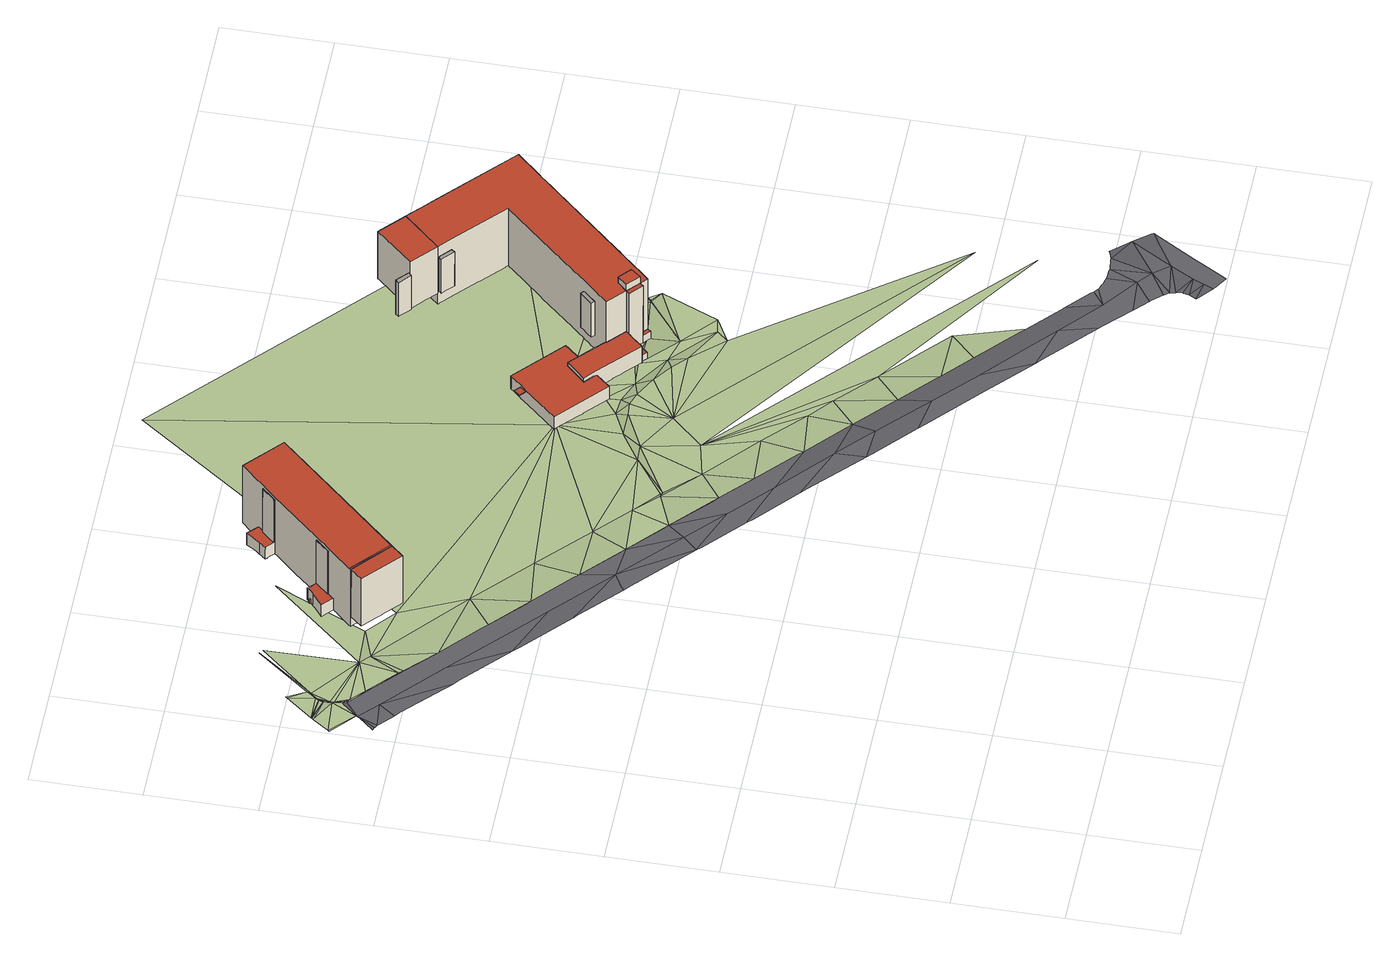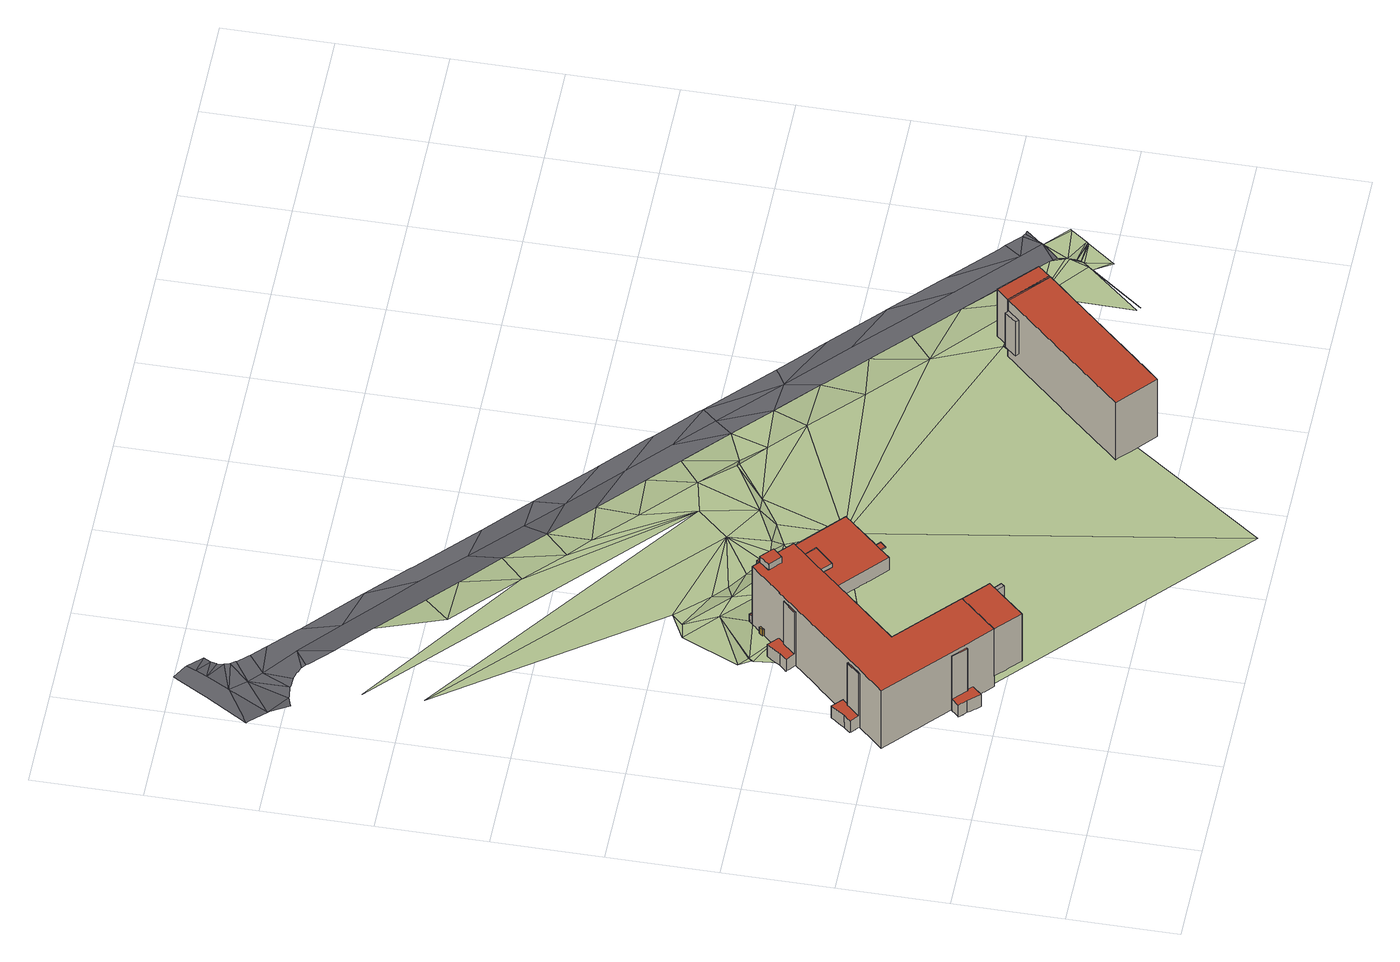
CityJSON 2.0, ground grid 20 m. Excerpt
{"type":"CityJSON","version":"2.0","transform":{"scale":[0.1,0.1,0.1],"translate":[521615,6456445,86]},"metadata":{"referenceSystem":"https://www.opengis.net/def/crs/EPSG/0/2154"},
"CityObjects":{
"building1":{"type":"Building","attributes":{"CITYGML_COUNTRYCODE":"FRA","CITYGML_RESOURCECONTENTORIGIN":"jointGeoBureauFrance","CITYGML_MILITARYSERVICEBRANCH":"noInformation","CITYGML_RELIGIOUSINFORMATION_RELIGIOUSDESIGNATION":"noInformation","CITYGML_AEROOBSTACLELIGHTPRESENT":"noInformation","CITYGML_COVERCLOSURETYPE":"noInformation","CITYGML_MANUFACTURINGINFORMATION_BYPRODUCT":"noInformation","CITYGML_WIRELESSTELECOMTYPE_":"noInformation","signatureG7":"REBU","CITYGML_NAVIGATIONLANDMARK":"noInformation","CITYGML_PHYSICALCONDITION":"intact","CITYGML_MANUFACTURINGINFORMATION_PRODUCT":"noInformation","CITYGML_RELIGIOUSINFORMATION_RELIGIOUSFACILITYTYPE":"noInformation","CITYGML_MANUFACTURINGINFORMATION_RAWMATERIAL":"noInformation","CITYGML_HAZARDSHELTERINTENDEDUSE":"noInformation","Style":"BU_$840{frame:rgb(180,249,10);opacity:0.699999988;width:0.800000012;}","typeProduction":"Ref3D","pg_data_base_ident":"840","CITYGML_CONTROLLINGAUTHORITY":"noInformation","class":"Building","function":"noInformation"},"children":["building1-1","building1-2","building1-3","building1-4","building1-5","building1-6","building1-7","building1-8","building1-9","building1-10","building1-11","building1-12","building1-13","building1-14","building1-15","building1-16"]},
"building1-1":{"type":"BuildingPart","attributes":{"CITYGML_ROOFTYPE":"noInformation","CITYGML_STOREYSABOVEGROUND":"0","ZExtrusion":"89","signatureG7":"REBP","measuredHeight":11.57,"onGround":"False","Style":"BUP_$1559{frame:rgb(111,62,241);opacity:0.699999988;width:0.800000012;}","HExtrusion":"-999","pg_data_base_ident":"1559","CITYGML_VERTICALCONSTRUCTIONMATERIAL":"noInformation"},"parents":["building1"],"geometry":[{"type":"MultiSurface","lod":"2","boundaries":[[[0,1,2,3,4,5,6,7,8]],[[3,2,9,10]],[[9,2,1,11,12,13,14]],[[10,9,14,15,16,17,18,19,20,21]],[[10,21,22,23,24,4,3]],[[22,21,20,19,18,17,16,15,14,13,12,11,1,0,8,7,6,5,4,24,23]]],"semantics":{"surfaces":[{"type":"WallSurface"},{"type":"RoofSurface"},{"type":"GroundSurface"}],"values":[0,1,0,0,0,2]}}]},
"building1-2":{"type":"BuildingPart","attributes":{"CITYGML_ROOFTYPE":"noInformation","CITYGML_STOREYSABOVEGROUND":"0","ZExtrusion":"89.59999999999999","signatureG7":"REBP","measuredHeight":8.37,"onGround":"False","Style":"BUP_$1302{frame:rgb(4,31,116);opacity:0.699999988;width:0.800000012;}","HExtrusion":"-999","pg_data_base_ident":"1302","CITYGML_VERTICALCONSTRUCTIONMATERIAL":"noInformation"},"parents":["building1"],"geometry":[{"type":"MultiSurface","lod":"2","boundaries":[[[25,26,27,28,29]],[[30,31,32,33,34,35,36,37,38,26,25,29]],[[39,28,27,40]],[[36,35,40,27,26,38,37]],[[34,33,39,40,35]],[[31,30,29,28,39,33,32]]],"semantics":{"surfaces":[{"type":"WallSurface"},{"type":"GroundSurface"},{"type":"OuterFloorSurface"}],"values":[0,1,2,0,0,0]}}]},
"building1-3":{"type":"BuildingPart","attributes":{"CITYGML_ROOFTYPE":"noInformation","CITYGML_STOREYSABOVEGROUND":"0","ZExtrusion":"-999","signatureG7":"REBP","measuredHeight":14.06,"onGround":"False","Style":"BUP_$1561{frame:rgb(206,30,208);opacity:0.699999988;width:0.800000012;}","HExtrusion":"-999","pg_data_base_ident":"1561","CITYGML_VERTICALCONSTRUCTIONMATERIAL":"noInformation"},"parents":["building1"],"geometry":[{"type":"MultiSurface","lod":"2","boundaries":[[[41,42,43,44,45,46]],[[47,48,49,50,51,52,53,54]],[[45,44,55,56]],[[57,58,59,60,61,62,63,64,65,66,67,68,69,70,71,72,73,74,75,76,77,78,79,80,81,82,83,84,85,86,87,88,89,90,91,92,93,94,95,96,97,98,99,100,101,102,103,104,105,106,107,108,109,110,111,112,113,114,115,116,117,118,119,120,121,122,123,124,125,126,127,128,129,130,131,132,133,54,53,52,51,50,49,134,135,136,137,138,139,140,141,142,143,144,145,146,147,148,149,150,151,152,153,154,155,156,157,158,159,160,161,162,163,164,165,166,167]],[[77,76,75,74,168,169,81,80,79,78]],[[162,161,160,159,158,157,156,155,154,153,152,151,150,149,148,147,146,145,170,171,172,173,174,9,165,164,163]],[[92,91,90,89,88,87,86,175,176,177,178,94,93]],[[179,180,43,42]],[[9,10,64,63,62,61,60,59,58,57,167,166,165]],[[101,100,99,98,97,96,95,94,178,181,182,183,184,102]],[[45,56,185,186,48,47,187,188,189,190,179,42,41,46]],[[47,54,133,132,131,130,129,187]],[[190,189,188,187,129,128,127,126,125,124,123,122,121,120]],[[112,111,110,109,191,192,180,179,190,120,119,118,117,116,115,114,113]],[[193,9,174]],[[171,170,194,195,196,197,198,199,200,201,202,203,193,174,173,172]],[[9,193,10]],[[193,203,202,201,200,199,198,197,196,195,194,138,137,136,135,134,49,48,186,185,56,55,204,192,191,109,108,107,106,105,104,103,102,184,183,205,206,207,208,209,210,168,74,73,72,71,70,69,68,67,66,65,64,10]],[[211,212,213,214,181,178,177,176,175,169,168,210,209,208,207,206]],[[142,141,140,139,138,194,170,145,144,143]],[[85,84,83,82,81,169,175,86]],[[206,205,215,211]],[[216,215,205,183,182]],[[215,216,182,181,214,213,212,211]],[[43,180,192,204,55,44]]],"semantics":{"surfaces":[{"type":"WallSurface"},{"type":"GroundSurface"},{"type":"RoofSurface"}],"values":[0,0,0,1,0,0,0,0,0,0,2,0,0,0,2,2,2,0,2,0,0,0,2,0,2]}}]},
"building1-4":{"type":"BuildingPart","attributes":{"CITYGML_ROOFTYPE":"noInformation","CITYGML_STOREYSABOVEGROUND":"0","ZExtrusion":"-999","signatureG7":"REBP","measuredHeight":88.96,"onGround":"False","Style":"BUP_$1323{frame:rgb(170,190,197);opacity:0.699999988;width:0.800000012;}","HExtrusion":"0.2","pg_data_base_ident":"1323","CITYGML_VERTICALCONSTRUCTIONMATERIAL":"noInformation"},"parents":["building1"],"geometry":[{"type":"MultiSurface","lod":"2","boundaries":[[[217,218,219,220]],[[221,217,220,222,223,224]],[[220,219,225,222]],[[221,226,218,217]],[[227,228,225,219,218,226]],[[222,225,228,227,226,221,224,223]]],"semantics":{"surfaces":[{"type":"WallSurface"},{"type":"OuterCeilingSurface"},{"type":"RoofSurface"}],"values":[0,1,0,0,2,0]}}]},
"building1-5":{"type":"BuildingPart","attributes":{"CITYGML_ROOFTYPE":"noInformation","CITYGML_STOREYSABOVEGROUND":"0","ZExtrusion":"-999","signatureG7":"REBP","measuredHeight":3.11,"onGround":"False","Style":"BUP_$1322{frame:rgb(135,108,150);opacity:0.699999988;width:0.800000012;}","HExtrusion":"-999","pg_data_base_ident":"1322","CITYGML_VERTICALCONSTRUCTIONMATERIAL":"noInformation"},"parents":["building1"],"geometry":[{"type":"MultiSurface","lod":"2","boundaries":[[[229,230,231,232,233,234,235]],[[236,237,238,239,240,241,242,243,244]],[[245,246,247,248,249,250,251,252,253,254,255,256,257,258]],[[259,231,230,241,240]],[[260,261,262,263,264,265,229,235]],[[266,267,268,269,270,271,247,246,245,258,257,256,255,254,253,272,273,274,275,264,263,262,261,260,235,234,233,232,231,259,240,239,238,237,236,244,243,276,277,278,279,280,281,282,283,284,285,286,287,288,289,290,291,292,293,294,295]],[[242,241,230,229,265,251,250,249,248,296,297,298,299,300]],[[272,253,252,251,265,264,275,274,273]],[[296,248,247,271,270,269,268,267,266,295,294,293]],[[286,285,284,283,282,281,280,279,278,277,276,243,242,300,299,298,297,296,293,292,291,290,289,288,287]]],"semantics":{"surfaces":[{"type":"WallSurface"},{"type":"GroundSurface"},{"type":"RoofSurface"}],"values":[0,0,0,0,0,1,2,0,0,0]}}]},
"building1-6":{"type":"BuildingPart","attributes":{"CITYGML_ROOFTYPE":"noInformation","CITYGML_STOREYSABOVEGROUND":"0","ZExtrusion":"-999","signatureG7":"REBP","measuredHeight":4.05,"onGround":"False","Style":"BUP_$957{frame:rgb(77,62,116);opacity:0.699999988;width:0.800000012;}","HExtrusion":"-999","pg_data_base_ident":"957","CITYGML_VERTICALCONSTRUCTIONMATERIAL":"noInformation"},"parents":["building1"],"geometry":[{"type":"MultiSurface","lod":"2","boundaries":[[[301,302,303,304,305,306,307,231,308,234,235,234,309,310,311,312,264,313,314,315,253,316,317,318,319,320,321,322,323,324,325,326,327,328,329,330,331,332,333,334,335,336,337,338,339,340,341,342,343,344,345,346,347,348,349,350,351,352,353,354,355]],[[330,356,357,331]],[[334,333,332,331,357,358,338,337,336,335]],[[347,346,345,344,343,342,341,359,360,361,362,350,349,348]],[[340,339,338,358,359,341]],[[231,307,306,305,304,303,302,301,355,354,353,352,351,350,362,363,364,229,235,234,308]],[[309,234,235,229,364,365,265,264,312,311,310]],[[326,325,324,323,322,321,320,319,318,317,316,253,315,314,313,264,265,365,366,367,368,369,370,371,356,330,329,328,327]],[[366,365,364,363,362,361,360,359,358,357,356,371,370,369,368,367]]],"semantics":{"surfaces":[{"type":"GroundSurface"},{"type":"WallSurface"},{"type":"RoofSurface"}],"values":[0,1,1,1,1,1,1,1,2]}}]},
"building1-7":{"type":"BuildingPart","attributes":{"CITYGML_ROOFTYPE":"noInformation","CITYGML_STOREYSABOVEGROUND":"0","ZExtrusion":"-999","signatureG7":"REBP","measuredHeight":0.521,"onGround":"False","Style":"BUP_$1326{frame:rgb(220,93,129);opacity:0.699999988;width:0.800000012;}","HExtrusion":"-999","pg_data_base_ident":"1326","CITYGML_VERTICALCONSTRUCTIONMATERIAL":"noInformation"},"parents":["building1"],"geometry":[{"type":"MultiSurface","lod":"2","boundaries":[[[246,372,373,374,375,376,377,378,379,380,318,381,253,382,383,384,258,385,386]],[[381,318,387,252,253]],[[252,387,388,389]],[[389,388,372,246]],[[379,378,377,376,375,374,373,372,388,387,318,380]],[[252,389,246,386,385,258,384,383,382,253]]],"semantics":{"surfaces":[{"type":"GroundSurface"},{"type":"WallSurface"},{"type":"RoofSurface"}],"values":[0,1,2,2,1,1]}}]},
"building1-8":{"type":"BuildingPart","attributes":{"CITYGML_ROOFTYPE":"noInformation","CITYGML_STOREYSABOVEGROUND":"0","ZExtrusion":"-999","signatureG7":"REBP","measuredHeight":1.45,"onGround":"False","Style":"BUP_$1856{frame:rgb(113,11,236);opacity:0.699999988;width:0.800000012;}","HExtrusion":"-999","pg_data_base_ident":"1856","CITYGML_VERTICALCONSTRUCTIONMATERIAL":"noInformation"},"parents":["building1"],"geometry":[{"type":"MultiSurface","lod":"2","boundaries":[[[390,391,392,393,394,395,396]],[[397,398,399,400,401,402]],[[403,404,405,399,398,394,393]],[[398,397,395,394]],[[397,402,406,407,408,396,395]],[[399,405,404,403,393,392,391,390,396,408,407,406,402,401,400]]],"semantics":{"surfaces":[{"type":"WallSurface"},{"type":"RoofSurface"},{"type":"GroundSurface"}],"values":[0,0,0,1,0,2]}}]},
"building1-9":{"type":"BuildingPart","attributes":{"CITYGML_ROOFTYPE":"noInformation","CITYGML_STOREYSABOVEGROUND":"0","ZExtrusion":"-999","signatureG7":"REBP","measuredHeight":1.48,"onGround":"False","Style":"BUP_$1328{frame:rgb(114,72,70);opacity:0.699999988;width:0.800000012;}","HExtrusion":"-999","pg_data_base_ident":"1328","CITYGML_VERTICALCONSTRUCTIONMATERIAL":"noInformation"},"parents":["building1"],"geometry":[{"type":"MultiSurface","lod":"2","boundaries":[[[409,410,411,412,328,327,413,414,323,322,415,416,417,418,419,420,421,422,423,424]],[[425,426,427,428]],[[429,430,431]],[[425,430,426]],[[426,430,429]],[[432,425,428]],[[428,328,412,411,410,409,424,432]],[[421,420,419,418,431,430,425,432,424,423,422]],[[426,429,322,323,414,413,327,328,428,427]],[[429,431,418,417,416,415,322]]],"semantics":{"surfaces":[{"type":"GroundSurface"},{"type":"RoofSurface"},{"type":"WallSurface"}],"values":[0,1,1,1,1,1,2,2,2,2]}}]},
"building1-10":{"type":"BuildingPart","attributes":{"CITYGML_ROOFTYPE":"noInformation","CITYGML_STOREYSABOVEGROUND":"0","ZExtrusion":"-999","signatureG7":"REBP","measuredHeight":1.72,"onGround":"False","Style":"BUP_$1303{frame:rgb(110,230,243);opacity:0.699999988;width:0.800000012;}","HExtrusion":"-999","pg_data_base_ident":"1303","CITYGML_VERTICALCONSTRUCTIONMATERIAL":"noInformation"},"parents":["building1"],"geometry":[{"type":"MultiSurface","lod":"2","boundaries":[[[433,434,435,436]],[[437,438,439,440,441,442]],[[443,444,445,438,437,446]],[[447,448,449,450,451,452,453,454]],[[450,449,455,435,434,433,436]],[[442,441,440,456,452,451]],[[443,457,444]],[[442,451,450,436,443,446,437]],[[444,457,443,436,435]],[[438,445,444,435,455,449,448,447,454,453,452,456,440,441,440,439]]],"semantics":{"surfaces":[{"type":"WallSurface"},{"type":"RoofSurface"},{"type":"GroundSurface"}],"values":[0,0,0,0,0,0,0,1,0,2]}}]},
"building1-11":{"type":"BuildingPart","attributes":{"CITYGML_ROOFTYPE":"noInformation","CITYGML_STOREYSABOVEGROUND":"0","ZExtrusion":"89.59999999999999","signatureG7":"REBP","measuredHeight":8.37,"onGround":"False","Style":"BUP_$1296{frame:rgb(96,30,124);opacity:0.699999988;width:0.800000012;}","HExtrusion":"-999","pg_data_base_ident":"1296","CITYGML_VERTICALCONSTRUCTIONMATERIAL":"noInformation"},"parents":["building1"],"geometry":[{"type":"MultiSurface","lod":"2","boundaries":[[[458,459,460,461]],[[462,463,464,465,466,467]],[[468,469,470,471,458,461,472,473,474,475,463,462,467,466]],[[469,468,466,465,459,458,471,470]],[[460,464,463,475,474,473,472,461]],[[460,459,465,464]]],"semantics":{"surfaces":[{"type":"WallSurface"},{"type":"GroundSurface"},{"type":"OuterFloorSurface"}],"values":[0,0,1,0,0,2]}}]},
"building1-12":{"type":"BuildingPart","attributes":{"CITYGML_ROOFTYPE":"noInformation","CITYGML_STOREYSABOVEGROUND":"0","ZExtrusion":"-999","signatureG7":"REBP","measuredHeight":15.63,"onGround":"False","Style":"BUP_$1562{frame:rgb(67,224,137);opacity:0.699999988;width:0.800000012;}","HExtrusion":"-999","pg_data_base_ident":"1562","CITYGML_VERTICALCONSTRUCTIONMATERIAL":"noInformation"},"parents":["building1"],"geometry":[{"type":"MultiSurface","lod":"2","boundaries":[[[476,477,478,479,480,481,482,483,484,485,486,487,488,489,490,491,492,493,494,495,496,497,498]],[[499,500,501,502]],[[500,499,489,488,487,486,485,484,483,482,481]],[[495,494,493,502,501,498,497,496]],[[502,493,492,491,490,489,499]],[[498,501,500,481,480,479,478,477,476]]],"semantics":{"surfaces":[{"type":"OuterCeilingSurface"},{"type":"RoofSurface"},{"type":"WallSurface"},{"type":"WaterClosureSurface"}],"values":[0,1,2,2,2,3]}}]},
"building1-13":{"type":"BuildingPart","attributes":{"CITYGML_ROOFTYPE":"noInformation","CITYGML_STOREYSABOVEGROUND":"0","ZExtrusion":"89.59999999999999","signatureG7":"REBP","measuredHeight":8.37,"onGround":"False","Style":"BUP_$1298{frame:rgb(75,197,235);opacity:0.699999988;width:0.800000012;}","HExtrusion":"-999","pg_data_base_ident":"1298","CITYGML_VERTICALCONSTRUCTIONMATERIAL":"noInformation"},"parents":["building1"],"geometry":[{"type":"MultiSurface","lod":"2","boundaries":[[[503,504,505,506]],[[507,508,504,503,509]],[[510,509,503,506,511,512,513,514]],[[511,506,505,515]],[[504,508,516,517,518,519,520,515,505]],[[516,508,507,509,510,514,513,512,511,515,520,519,518,517]]],"semantics":{"surfaces":[{"type":"OuterFloorSurface"},{"type":"WallSurface"},{"type":"GroundSurface"}],"values":[0,1,1,1,1,2]}}]},
"building1-14":{"type":"BuildingPart","attributes":{"CITYGML_ROOFTYPE":"noInformation","CITYGML_STOREYSABOVEGROUND":"0","ZExtrusion":"89.59999999999999","signatureG7":"REBP","measuredHeight":8.37,"onGround":"False","Style":"BUP_$1297{frame:rgb(116,125,54);opacity:0.699999988;width:0.800000012;}","HExtrusion":"-999","pg_data_base_ident":"1297","CITYGML_VERTICALCONSTRUCTIONMATERIAL":"noInformation"},"parents":["building1"],"geometry":[{"type":"MultiSurface","lod":"2","boundaries":[[[521,522,523,524]],[[525,526,527,528,529,530,531,532,533,534,535,536,537,538,539]],[[538,537,522,521,539]],[[523,522,537,536,535,534,533,532,531]],[[526,525,539,521,524,529,528,527]],[[530,529,524,523,531]]],"semantics":{"surfaces":[{"type":"OuterFloorSurface"},{"type":"GroundSurface"},{"type":"WallSurface"}],"values":[0,1,2,2,2,2]}}]},
"building1-15":{"type":"BuildingPart","attributes":{"CITYGML_ROOFTYPE":"noInformation","CITYGML_STOREYSABOVEGROUND":"0","ZExtrusion":"89","signatureG7":"REBP","measuredHeight":11.57,"onGround":"False","Style":"BUP_$1554{frame:rgb(127,54,147);opacity:0.699999988;width:0.800000012;}","HExtrusion":"-999","pg_data_base_ident":"1554","CITYGML_VERTICALCONSTRUCTIONMATERIAL":"noInformation"},"parents":["building1"],"geometry":[{"type":"MultiSurface","lod":"2","boundaries":[[[540,541,542,543,544,545,546,547,548,549,550,551,552,553,554,555,556,557,558,559,560,561,562]],[[562,561,560,559,563,564,541,540]],[[564,565,547,546,545,544,543,542,541]],[[549,548,547,565,566,552,551,550]],[[565,564,563,566]],[[566,563,559,558,557,556,555,554,553,552]]],"semantics":{"surfaces":[{"type":"GroundSurface"},{"type":"WallSurface"},{"type":"RoofSurface"}],"values":[0,1,1,1,2,1]}}]},
"building1-16":{"type":"BuildingPart","attributes":{"CITYGML_ROOFTYPE":"noInformation","CITYGML_STOREYSABOVEGROUND":"0","ZExtrusion":"-999","signatureG7":"REBP","measuredHeight":14.19,"onGround":"False","Style":"BUP_$841{frame:rgb(216,70,194);opacity:0.699999988;width:0.800000012;}","HExtrusion":"-999","pg_data_base_ident":"841","CITYGML_VERTICALCONSTRUCTIONMATERIAL":"noInformation"},"parents":["building1"],"geometry":[{"type":"MultiSurface","lod":"2","boundaries":[[[567,568,569,570,571,572,573,574,575,576,577,578,579,580,581,582,583,584,585,586,587,588,589,590,591,592,593,594,595,596,597,598,599,600,601,602,603,604,605,606,607,608,609,610,611,612,613,614,615,616,617,618,619,620,621,622,623,624,625,626,627,628,629,630,631,632,633,634,635,636,637,638,639,640,641,451,452]],[[642,612,611,643]],[[644,645,646,647,648,649,650,651,652,653,654,655,656,657,658]],[[659,660,661,662]],[[663,664,665,666,667,668,669,670,671]],[[672,656,655,654,653,670,669,668,667,666,665,590,589,588,587,586,585]],[[673,674,675,676,563,566,677,678,679]],[[680,681,682,642,643,683,684,685]],[[663,671,594,593,592,591,664]],[[686,662,661,687,688,689,690,691]],[[443,692,444]],[[664,591,590,665]],[[358,693,694,357,695,696,697,698,699,700,701,702,703]],[[704,705,706,707,708,709,689,710,711,712,713]],[[682,681,615,614,613,612,642]],[[691,690,689,709,714,715,716,717,718,719,659,662,686]],[[720,721,722,723,359,724,693,358,703,725,726]],[[693,724,727,728]],[[729,730,731,732,733,694,693,728,641,640,639,638,637,636,635,634,633,632,631,630,629,628,627,626,625,734,735,736,737,566,563,738,739]],[[443,444,435,449,450,728,727,437,438,740,444,692,443,436]],[[741,742,743,744,745,746,747,748]],[[447,749,750,452,451,641,728,450,449,448]],[[687,661,660,751,688]],[[672,585,584,752,753,754,755,756,757]],[[710,689,688,751,758,759]],[[741,748,760,761,762,680,685,684,683,643,611,610,609,608]],[[763,764,765,766,767,768,769,696,695,357,694,733,732,731,730,729,770,771,772,773,774,775,776,777,778,779,780,781,782,783,784,785,786]],[[787,788,789,790,742,741,608,607]],[[672,757,791,792,793,794,657,656]],[[435,444,740,438,795,796,723,722,721,720,726,725,703,702,701,700,699,698,697,696,695,696,769,768,767,766,765,764,763,786,785,784,783,782,781,780,779,778,777,776,775,774,773,772,771,770,797,798,799,800,801,802,803,804,805,806,807,808,676,675,674,673,679,678,677,809,810,811,812,813,814,815,816,817,818,819,820,821,822,823,824,825,826,827,828,829,830,831,832,708,707,706,705,704,713,712,711,710,759,833,834,835,836,837,838,839,840,624,623,622,621,620,619,618,617,841,842,843,844,845,846,847,848,849,850,851,852,853,854,855,856,747,746,745,744,743,742,790,789,788,787,607,606,605,604,603,602,601,600,599,598,597,596,857,858,859,860,861,862,863,864,652,651,650,649,648,647,646,645,644,658,657,794,793,792,791,757,756,755,754,753,752,584,583,582,581,580,579,578,577,576,575,574,573,572,571,570,569,568,567,452,750,749,447,448,449]],[[795,438,437,727,724,359,723,796]],[[855,854,853,852,851,850,849,848,762,761,760,748,747,856]],[[831,830,829,828,827,826,825,824,716,715,714,709,708,832]],[[806,805,804,803,802,801,800,799,798,797,770,729,739,738,563,676,808,807]],[[823,822,821,820,717,716,824]],[[680,762,848,847,846,845,844,843,842,841,617,616,615,681]],[[814,813,812,811,810,809,677,566,737,736,735,734,625,624,840,839,838,837,836,835,834,833,759,758,751,660,659,719,718,815]],[[596,595,594,671,670,653,652,864,863,862,861,860,859,858,857]],[[718,717,820,819,818,817,816,815]]],"semantics":{"surfaces":[{"type":"WallSurface"},{"type":"RoofSurface"},{"type":"GroundSurface"}],"values":[0,0,0,0,0,1,0,0,1,0,0,0,0,0,1,1,0,1,1,0,0,0,1,0,0,1,0,0,0,2,0,0,0,0,0,0,0,0,0]}}]},
"cityfurniture1":{"type":"CityFurniture","attributes":{"CITYGML_RESOURCECONTENTORIGIN":"jointGeoBureauFrance","GEOMETRY_TYPE":"SOLID_DESC","CITYGML_PHYSICALCONDITION":"intact","CITYGML_MANUFACTURINGINFORMATION_PRODUCT":"noInformation","pg_data_base_ident":"1358","CITYGML_BARRIERTOPTYPE":"noInformation","CITYGML_COUNTRYCODE":"FRA","CITYGML_STRUCTURALMATERIALTYPE":"noInformation","CITYGML_STREETSIGNTYPE":"noInformation","CITYGML_AEROOBSTACLELIGHTPRESENT":"noInformation","CITYGML_MANUFACTURINGINFORMATION_BYPRODUCT":"noInformation","KEY_1":"Value","CITYGML_VERTICALRELATIVELOCATION":"noInformation","signatureG7":"REFB","CITYGML_NAVIGATIONLANDMARK":"noInformation","onGround":"True","CITYGML_MANUFACTURINGINFORMATION_RAWMATERIAL":"noInformation","style":"CF_NonBuildingStructure","typeProduction":"Ref3D","CITYGML_VERTICALCONSTRUCTIONMATERIAL":"noInformation","CITYGML_CONTROLLINGAUTHORITY":"noInformation","class":"NonBuildingStructure","function":"noInformation"},"geometry":[{"type":"Solid","lod":"2","boundaries":[[[[865,866,867,868]],[[869,868,867,90]],[[866,87,90,867]],[[865,868,869,870,871]],[[872,87,866,865,871]],[[90,87,872,871,870,869]]]]}]},
"cityfurniture2":{"type":"CityFurniture","attributes":{"CITYGML_RESOURCECONTENTORIGIN":"jointGeoBureauFrance","GEOMETRY_TYPE":"SOLID_DESC","CITYGML_PHYSICALCONDITION":"intact","CITYGML_MANUFACTURINGINFORMATION_PRODUCT":"noInformation","pg_data_base_ident":"1349","CITYGML_BARRIERTOPTYPE":"noInformation","CITYGML_COUNTRYCODE":"FRA","CITYGML_STRUCTURALMATERIALTYPE":"noInformation","CITYGML_STREETSIGNTYPE":"noInformation","CITYGML_AEROOBSTACLELIGHTPRESENT":"noInformation","CITYGML_MANUFACTURINGINFORMATION_BYPRODUCT":"noInformation","KEY_1":"Value","CITYGML_VERTICALRELATIVELOCATION":"noInformation","signatureG7":"REFB","CITYGML_NAVIGATIONLANDMARK":"noInformation","onGround":"True","CITYGML_MANUFACTURINGINFORMATION_RAWMATERIAL":"noInformation","style":"CF_NonBuildingStructure","typeProduction":"Ref3D","CITYGML_VERTICALCONSTRUCTIONMATERIAL":"noInformation","CITYGML_CONTROLLINGAUTHORITY":"noInformation","class":"NonBuildingStructure","function":"noInformation"},"geometry":[{"type":"Solid","lod":"2","boundaries":[[[[873,874,875,876]],[[576,873,876,877]],[[878,572,874,873,576]],[[879,875,874,572]],[[880,877,876,875,879]],[[576,877,880,879,572,878]]]]}]},
"terrain1":{"type":"TINRelief","geometry":[{"type":"CompositeSurface","lod":"0","boundaries":[[[881,882,883]],[[884,881,883]],[[885,881,884]],[[886,887,883]],[[888,885,889]],[[888,889,890]],[[890,891,892]],[[886,893,894]],[[887,886,895]],[[884,883,887]],[[886,894,895]],[[885,884,889]],[[891,890,889]],[[892,891,896]],[[887,897,898]],[[898,884,887]],[[897,887,899]],[[887,895,899]],[[884,898,900]],[[896,901,892]],[[897,902,898]],[[884,900,903]],[[899,902,897]],[[898,902,900]],[[895,902,899]],[[904,905,893]],[[906,884,903]],[[894,902,895]],[[906,889,884]],[[904,907,905]],[[889,906,908]],[[908,906,909]],[[908,891,889]],[[906,903,910]],[[893,905,894]],[[909,891,908]],[[909,906,910]],[[911,902,894]],[[909,910,891]],[[891,910,896]],[[910,903,912]],[[910,912,896]],[[911,894,905]],[[913,901,896]],[[912,913,896]],[[901,913,914]],[[907,915,905]],[[907,916,915]],[[900,917,903]],[[902,917,900]],[[911,905,918]],[[911,917,902]],[[903,917,912]],[[918,905,915]],[[919,915,916]],[[918,917,911]],[[920,918,915]],[[913,912,921]],[[920,922,918]],[[919,923,915]],[[920,915,923]],[[924,923,919]],[[918,922,917]],[[912,917,925]],[[922,920,923]],[[924,926,923]],[[917,922,927]],[[923,926,928]],[[929,928,926]],[[922,923,930]],[[929,931,928]],[[922,932,927]],[[923,928,930]],[[931,933,928]],[[922,930,932]],[[933,931,934]],[[917,927,935]],[[928,933,930]],[[934,936,933]],[[936,937,933]],[[937,936,938]],[[933,939,930]],[[933,937,939]],[[940,937,938]],[[937,940,941]],[[940,942,941]],[[937,943,939]],[[943,937,941]],[[942,944,941]],[[945,944,942]],[[932,930,946]],[[944,945,947]],[[943,941,948]],[[944,948,941]],[[946,930,939]],[[947,949,944]],[[950,949,947]],[[951,948,944]],[[949,951,944]],[[952,949,950]],[[951,953,948]],[[943,946,939]],[[943,948,954]],[[949,952,955]],[[953,951,956]],[[955,952,957]],[[949,958,951]],[[951,958,956]],[[949,955,958]],[[948,953,954]],[[957,959,955]],[[953,956,954]],[[959,960,955]],[[958,961,956]],[[955,962,958]],[[960,959,963]],[[943,954,946]],[[960,962,955]],[[954,956,961]],[[946,964,932]],[[965,960,963]],[[966,958,962]],[[961,958,966]],[[960,965,967]],[[962,960,968]],[[965,969,967]],[[954,961,970]],[[968,960,967]],[[962,968,966]],[[961,966,971]],[[969,972,967]],[[954,970,946]],[[968,973,966]],[[974,970,961]],[[972,975,967]],[[973,968,967]],[[961,971,974]],[[973,967,975]],[[975,972,976]],[[973,977,966]],[[970,978,946]],[[974,978,970]],[[976,979,975]],[[980,974,971]],[[973,975,977]],[[974,980,978]],[[979,981,975]],[[982,946,978]],[[980,971,983]],[[975,981,977]],[[980,984,978]],[[979,985,981]],[[978,984,982]],[[971,986,983]],[[983,984,980]],[[987,946,982]],[[985,988,981]],[[984,983,989]],[[982,984,989]],[[990,986,971]],[[991,988,985]],[[983,986,989]],[[989,987,982]],[[981,992,977]],[[991,993,988]],[[994,990,971]],[[971,966,995]],[[981,988,992]],[[977,996,966]],[[994,971,997]],[[998,989,986]],[[993,999,988]],[[989,1000,987]],[[998,986,990]],[[1001,989,998]],[[989,1001,1000]],[[988,999,992]],[[994,998,990]],[[987,1000,1002]],[[987,1003,946]],[[1004,1001,998]],[[1005,998,994]],[[1006,1000,1001]],[[997,971,995]],[[1005,994,997]],[[1002,1000,1006]],[[1006,1001,1004]],[[1005,1004,998]],[[987,1002,1003]],[[1007,1005,997]],[[1007,1004,1005]],[[1002,1006,1008]],[[946,1009,964]],[[1006,1004,1010]],[[1008,1006,1011]],[[1007,1012,1004]],[[1002,1008,1003]],[[1010,1011,1006]],[[1010,1004,1013]],[[1004,1012,1013]],[[1008,1011,1003]],[[1010,1014,1011]],[[946,1003,1009]],[[1003,1011,1014]],[[1010,1013,1015]],[[1015,1016,1010]],[[1010,1016,1014]],[[1013,1012,1015]],[[1015,1012,1016]]]}]},
"road1":{"type":"Road","attributes":{"PROD3D_TYPE_ROAD":"3DU_NIV4","CITYGML_COUNTRYCODE":"FRA","CITYGML_ONEWAY":"noInformation","CITYGML_THROUGHROUTE":"noInformation","CITYGML_RESOURCECONTENTORIGIN":"jointGeoBureauFrance","CITYGML_ROUTEDESIGTYPE":"noInformation","CITYGML_ROADWEATHERRESTRICTION":"noInformation","CITYGML_FLIGHTSTRIPCAPABLE":"no","CITYGML_DIVIDED":"no","signatureG7":"RET4","CITYGML_NAVIGATIONLANDMARK":"noInformation","CITYGML_PHYSICALCONDITION":"intact","CITYGML_ROADINTERCHANGERAMP":"no","CITYGML_ROADTRACKORLANECOUNT":"1","typeProduction":"Ref3D","pg_data_base_ident":"5657","CITYGML_CONTROLLINGAUTHORITY":"noInformation","class":"Road","function":"noInformation"},"geometry":[{"type":"MultiSurface","lod":"2","boundaries":[[[1017,1018,895,887]],[[1019,1020,1021,1022]],[[1018,1023,1024,1025,1026,1027,937,1028,933,1029,928,1030,923,1031,915,1032,905,1033,894,1034,895]],[[1035,1036,1037,1038]],[[1023,1039,1040,1041]],[[1023,1042,1043,1039]],[[1044,1045,1046,1047,1048]],[[1049,1050,960,1051,955,1052,949,1053,944]],[[1054,1055,1018,1056]],[[1026,1027,937,1028,933,1029,928,1030,923,1031,915,1024,1025]],[[1057,1058,975,1059,967]],[[1060,1061,1062,1063,1064,1065,999,1066,988,1067,981,1068,975,1058]],[[1069,1038,1070,1071]],[[1072,967,1073,960,1050]],[[1026,1074,1075,1076,1027]],[[1063,1062,1077,1078,1079,1080]],[[1081,944,1082,941]],[[1072,1083,1084,1085]],[[1027,1086,1087,1088]],[[1062,1089,1090,1077]],[[1050,1091,1092,1083,1072]],[[1019,1022,1093,1094,1095,1096,1097,1098,1069,1099]],[[1063,1080,1100,1101,1102,1103,1104]],[[1019,1105,1106,1020]],[[1027,1076,1107,1086]],[[1099,1108,1109,1105]],[[1057,1085,1110,1111,1058]],[[1049,1088,1112,1091,1050]],[[1063,1104,1113,1114]],[[1080,1115,1116,1036,1035]],[[1027,941,1117,937]],[[1058,1111,1118,1119,1120,1089,1060]],[[1018,1055,1121,1042]],[[1080,1122,1123,1100]],[[1035,1046,1124,1122]],[[1024,1023,1041,1125,1074]],[[1080,1079,1126,1115]],[[1099,1071,1127,1108]],[[1069,1098,1128,1047]],[[1063,1114,1129,1064]],[[1089,1062,1061,1060]],[[1122,1080,1035]],[[1035,1038,1069]],[[1035,1047,1046]],[[1071,1099,1069]],[[1035,1069,1047]],[[1105,1019,1099]],[[1025,1024,1074,1026]],[[1085,1057,1072]],[[967,1072,1057]],[[944,1081,1049]],[[1027,1081,941]],[[1027,1088,1081]],[[1088,1049,1081]],[[1042,1023,1018]]],"semantics":{"surfaces":[{"type":"TrafficArea","GEOMETRY_TYPE":"SURF_SOL","signatureG7":"RETA","onGround":"True","CITYGML_SURFACEMATERIAL":"noInformation","style":"4_drivingLane","pg_data_base_ident":"5658","usage":"drivingLane"}],"values":[0,0,0,0,0,0,0,0,0,0,0,0,0,0,0,0,0,0,0,0,0,0,0,0,0,0,0,0,0,0,0,0,0,0,0,0,0,0,0,0,0,0,0,0,0,0,0,0,0,0,0,0,0,0,0]}}]}
},
"vertices":[
[275,1264,30],[299,1242,30],[299,1242,146],[233,1302,146],[233,1302,30],[236,1299,30],[256,1281,30],[265,1272,30],[266,1272,30],[319,1264,146],[252,1323,146],[300,1243,30],[308,1252,30],[310,1254,30],[319,1264,30],[315,1268,30],[296,1285,30],[287,1293,30],[286,1294,30],[276,1302,30],[253,1323,30],[252,1323,30],[251,1322,30],[244,1314,30],[241,1311,30],
[344,1283,36],[340,1287,36],[340,1287,120],[345,1282,120],[345,1282,36],[343,1279,36],[329,1264,36],[327,1262,36],[327,1261,36],[322,1265,36],[321,1266,36],[328,1273,36],[333,1279,36],[339,1286,36],[327,1261,120],[321,1266,120],
[397,1485,33],[397,1484,33],[397,1484,139],[418,1507,139],[418,1507,33],[416,1506,33],[410,1533,33],[428,1516,33],[428,1516,5],[425,1519,5],[422,1521,5],[420,1523,5],[417,1526,5],[410,1533,5],[419,1506,139],[419,1506,33],[291,1289,5],[282,1297,5],[279,1299,5],[278,1301,5],[277,1301,5],[262,1315,5],[257,1319,5],[252,1323,5],[254,1325,5],[254,1326,5],[267,1340,5],[268,1341,5],[278,1352,5],[279,1352,5],[281,1355,5],[283,1357,5],[285,1359,5],[285,1360,5],[282,1363,5],[279,1365,5],[278,1366,5],[273,1371,5],[272,1371,5],[266,1376,5],[266,1377,5],[275,1384,5],[276,1385,5],[285,1392,5],[289,1396,5],[290,1396,5],[294,1400,5],[295,1402,5],[296,1403,5],[297,1403,5],[298,1404,5],[299,1405,5],[300,1406,5],[301,1408,5],[303,1406,5],[304,1405,5],[305,1404,5],[308,1401,5],[309,1401,5],[313,1397,5],[315,1395,5],[317,1394,5],[318,1395,5],[322,1399,5],[357,1438,5],[359,1440,5],[392,1476,5],[396,1481,5],[397,1482,5],[396,1483,5],[393,1485,5],[390,1489,5],[389,1489,5],[386,1492,5],[385,1493,5],[384,1493,5],[384,1494,5],[383,1494,5],[382,1495,5],[382,1496,5],[383,1497,5],[384,1498,5],[385,1499,5],[385,1500,5],[386,1501,5],[388,1502,5],[388,1503,5],[389,1504,5],[392,1508,5],[396,1513,5],[404,1524,5],[404,1525,5],[409,1532,5],[432,1520,5],[435,1523,5],[445,1535,5],[457,1547,5],[459,1549,5],[486,1525,5],[488,1523,5],[497,1515,5],[500,1513,5],[503,1510,5],[521,1493,5],[526,1489,5],[525,1488,5],[524,1487,5],[516,1479,5],[507,1469,5],[506,1468,5],[505,1466,5],[504,1466,5],[503,1464,5],[425,1379,5],[423,1377,5],[421,1375,5],[352,1299,5],[342,1289,5],[340,1287,5],[340,1286,5],[337,1284,5],[329,1275,5],[322,1267,5],[321,1266,5],[319,1264,5],[318,1265,5],[295,1286,5],[285,1360,33],[266,1377,33],[526,1489,146],[525,1488,146],[505,1466,146],[340,1287,146],[321,1266,146],[290,1396,33],[294,1400,33],[297,1403,33],[301,1408,33],[396,1483,33],[396,1483,139],[315,1395,33],[315,1395,139],[317,1394,139],[317,1394,33],[427,1514,33],[428,1515,33],[392,1508,33],[388,1503,33],[385,1500,33],[382,1496,33],[397,1482,33],[397,1482,139],[254,1326,146],[459,1549,146],[428,1516,146],[428,1515,146],[419,1506,146],[398,1483,146],[397,1482,146],[317,1394,146],[295,1370,146],[286,1361,146],[285,1360,146],[398,1483,139],[295,1370,139],[295,1370,33],[294,1370,33],[294,1369,33],[286,1361,33],[286,1360,33],[294,1371,33],[294,1372,33],[313,1393,33],[314,1394,33],[294,1371,139],[314,1394,139],
[814,1135,30],[814,1135,32],[824,1145,32],[824,1145,30],[824,1126,30],[834,1136,30],[833,1135,30],[826,1127,30],[834,1136,32],[824,1126,32],[826,1127,32],[833,1135,32],
[860,1031,37],[881,1013,37],[881,1013,6],[869,1024,6],[866,1026,6],[861,1031,6],[860,1031,6],[809,1031,6],[815,1025,6],[817,1024,6],[856,988,6],[858,987,6],[858,987,37],[770,1066,37],[770,1066,6],[772,1065,6],[932,1069,6],[934,1071,6],[939,1077,6],[939,1077,37],[934,1071,37],[929,1066,37],[912,1046,37],[912,1046,11],[912,1046,6],[912,1047,6],[924,1060,6],[925,1062,6],[927,1064,6],[929,1066,6],[872,1003,6],[861,1032,6],[865,1036,6],[877,1049,6],[888,1062,6],[892,1065,6],[892,1065,37],[889,1123,6],[890,1121,6],[898,1114,6],[900,1112,6],[911,1102,6],[938,1078,6],[904,1054,6],[899,1059,6],[898,1059,6],[893,1064,6],[820,1121,6],[823,1124,6],[823,1125,6],[824,1125,6],[824,1126,6],[825,1127,6],[826,1127,6],[827,1128,6],[827,1129,6],[828,1130,6],[832,1135,6],[833,1135,6],[834,1136,6],[834,1137,6],[835,1137,6],[835,1138,6],[844,1147,6],[852,1156,6],[883,1128,6],[888,1123,6],[852,1156,37],[834,1136,37],[833,1135,37],[826,1127,37],[824,1126,37],
[906,990,6],[905,990,6],[905,991,6],[904,991,6],[882,1011,6],[882,1012,6],[881,1012,6],[877,1017,6],[873,1045,6],[879,1051,6],[881,1054,6],[891,1064,6],[899,1058,6],[908,1050,6],[911,1047,6],[914,1045,6],[916,1043,6],[916,1042,6],[923,1036,6],[925,1034,6],[931,1028,6],[932,1028,6],[933,1027,6],[938,1023,6],[938,1022,6],[942,1019,6],[943,1018,6],[944,1017,6],[948,1014,6],[951,1010,6],[950,1009,6],[952,1007,6],[965,996,6],[969,992,6],[971,991,6],[972,989,6],[974,987,6],[982,980,6],[979,976,6],[977,975,6],[977,974,6],[976,973,6],[973,970,6],[971,967,6],[970,967,6],[967,963,6],[961,957,6],[954,950,6],[954,949,6],[952,947,6],[926,971,6],[918,978,6],[917,979,6],[917,980,6],[916,980,6],[951,1010,46],[950,1009,46],[982,980,46],[977,974,46],[970,967,46],[954,949,46],[952,947,46],[881,1013,46],[860,1031,46],[892,1065,46],[912,1046,46],[916,1042,46],[932,1028,46],[933,1027,46],[943,1018,46],[944,1017,46],
[938,1067,6],[936,1064,6],[935,1063,6],[934,1062,6],[934,1061,6],[931,1059,6],[925,1052,6],[922,1049,6],[917,1042,6],[914,1044,6],[915,1049,6],[920,1056,6],[923,1059,6],[930,1067,6],[931,1068,6],[916,1042,11],[934,1061,11],[929,1066,11],
[956,947,5],[957,947,5],[962,942,5],[964,940,5],[964,940,20],[954,949,20],[954,949,5],[970,967,20],[980,958,20],[980,958,5],[978,960,5],[973,965,5],[970,967,5],[967,944,5],[972,949,5],[977,955,5],[967,964,5],[962,958,5],[957,953,5],
[959,1033,6],[958,1032,6],[954,1027,6],[949,1022,6],[941,1020,6],[935,1025,6],[936,1033,6],[941,1039,6],[946,1044,6],[950,1049,6],[952,1048,6],[954,1046,6],[959,1041,6],[960,1041,6],[962,1039,6],[963,1038,6],[962,1039,8],[933,1027,21],[943,1018,21],[944,1017,21],[932,1028,21],[952,1048,8],[950,1049,8],[963,1038,8],
[1002,957,19],[1002,957,13],[1002,957,4],[1002,957,22],[1000,954,22],[1000,954,4],[1006,949,4],[1012,944,4],[1012,943,4],[1012,943,22],[1001,956,22],[1001,956,4],[1001,955,4],[1001,955,22],[1010,954,4],[1005,959,4],[1004,960,4],[1004,960,22],[1017,949,22],[1017,949,4],[1016,949,4],[1011,954,4],[1004,959,4],[1016,948,4],[1001,956,17],
[972,1033,36],[972,1033,120],[967,1038,120],[967,1038,36],[988,1059,36],[988,1060,36],[988,1060,120],[993,1055,120],[993,1055,36],[992,1055,36],[990,1052,36],[982,1044,36],[975,1036,36],[973,1034,36],[974,1046,36],[977,1049,36],[980,1052,36],[987,1059,36],
[1000,996,146],[1004,992,146],[1007,990,146],[1008,989,146],[1019,979,146],[1020,978,146],[1020,977,146],[1019,977,146],[1019,976,146],[1018,975,146],[1015,972,146],[1012,969,146],[1005,961,146],[1005,960,146],[1004,961,146],[984,979,146],[984,980,146],[983,980,146],[983,981,146],[994,992,146],[998,996,146],[998,997,146],[999,997,146],[1005,960,161],[1020,978,160],[999,997,160],[983,980,161],
[976,1352,120],[981,1357,120],[960,1376,120],[955,1370,120],[977,1352,36],[981,1357,36],[976,1352,36],[973,1354,36],[955,1370,36],[956,1370,36],[963,1364,36],[966,1361,36],[960,1376,36],[980,1358,36],[974,1363,36],[971,1366,36],[970,1366,36],[963,1373,36],
[1043,1289,120],[1048,1295,120],[1027,1314,120],[1022,1308,120],[1040,1292,36],[1033,1299,36],[1030,1302,36],[1023,1308,36],[1022,1308,36],[1024,1310,36],[1027,1314,36],[1030,1311,36],[1038,1305,36],[1038,1304,36],[1041,1302,36],[1048,1296,36],[1048,1295,36],[1044,1290,36],[1043,1289,36],
[985,1353,30],[982,1355,30],[983,1356,30],[1008,1383,30],[1013,1389,30],[1018,1394,30],[1040,1418,30],[1043,1422,30],[1063,1404,30],[1068,1400,30],[1069,1399,30],[1084,1384,30],[1087,1382,30],[1086,1381,30],[1062,1354,30],[1061,1354,30],[1057,1349,30],[1052,1343,30],[1030,1319,30],[1026,1315,30],[1007,1333,30],[1002,1338,30],[1001,1339,30],[1026,1315,146],[982,1355,146],[1043,1422,146],[1087,1382,146],
[1018,950,4],[1021,953,4],[1021,954,4],[1027,960,4],[1032,965,4],[1034,967,4],[1034,968,4],[1035,968,4],[1037,971,4],[1040,974,4],[1042,976,4],[1051,986,4],[1054,989,4],[1054,990,4],[1065,1001,4],[1065,1002,4],[1066,1002,4],[1068,1005,4],[1068,1005,33],[1069,1005,33],[1069,1006,33],[1070,1006,33],[1070,1007,33],[1078,1016,33],[1078,1016,137],[1099,1039,137],[1100,1039,137],[1100,1040,137],[1100,1040,33],[1100,1040,4],[1101,1041,4],[1102,1042,4],[1105,1045,4],[1106,1046,4],[1106,1047,4],[1143,1087,4],[1145,1089,4],[1146,1089,4],[1185,1133,4],[1188,1136,4],[1191,1139,4],[1191,1139,33],[1192,1140,33],[1193,1141,33],[1201,1150,33],[1201,1150,137],[1221,1172,137],[1222,1173,137],[1223,1174,137],[1223,1174,33],[1223,1174,4],[1225,1176,4],[1225,1177,4],[1226,1177,4],[1229,1180,4],[1244,1197,4],[1245,1198,4],[1265,1219,4],[1265,1219,146],[1223,1174,146],[1222,1173,146],[1221,1172,146],[1201,1150,146],[1192,1140,146],[1191,1139,146],[1100,1040,146],[1100,1039,146],[1099,1039,146],[1078,1016,146],[1070,1006,146],[1069,1006,146],[1068,1005,146],[1040,974,146],[1034,967,146],[1017,949,146],[1202,1148,137],[1202,1148,33],[1109,1018,4],[1110,1019,4],[1111,1020,4],[1112,1021,4],[1112,1022,4],[1113,1023,4],[1114,1024,4],[1116,1025,4],[1116,1026,4],[1116,1026,33],[1112,1021,33],[1108,1017,33],[1105,1014,33],[1105,1014,4],[1108,1017,4],[1131,1342,33],[1131,1342,138],[1133,1344,138],[1133,1344,33],[1101,1037,137],[1080,1015,137],[1080,1015,33],[1081,1016,33],[1100,1036,33],[1100,1037,33],[1101,1037,33],[1101,1038,33],[1101,1038,137],[1087,988,33],[1060,1352,4],[1052,1343,4],[1048,1340,4],[1026,1315,4],[1087,1382,4],[1083,1377,4],[1062,1355,4],[1224,1172,33],[1224,1172,137],[1223,1171,137],[1203,1149,33],[1222,1170,33],[1223,1171,33],[1134,1342,33],[1156,1322,138],[1157,1322,138],[1157,1322,33],[1156,1322,33],[1155,1323,33],[1001,956,13],[982,980,146],[950,1009,146],[950,1009,4],[951,1009,4],[953,1007,4],[962,999,4],[964,997,4],[972,990,4],[974,987,4],[976,986,4],[982,980,4],[1165,1331,4],[1165,1332,4],[1166,1332,4],[1167,1333,4],[1169,1335,4],[1169,1335,33],[1157,1322,4],[1158,1323,4],[1161,1327,4],[1162,1328,4],[1164,1339,33],[1162,1342,33],[1156,1347,33],[1137,1369,33],[1121,1351,33],[1122,1350,33],[981,978,4],[979,976,4],[978,975,4],[977,974,4],[977,974,145],[982,979,4],[981,979,4],[1000,954,145],[1004,960,146],[1137,1213,146],[1013,1078,146],[993,1055,146],[972,1033,146],[951,1010,146],[1155,1320,146],[1131,1342,146],[1122,1350,146],[1121,1351,146],[1027,1314,146],[1048,1295,146],[1000,955,4],[1209,1122,33],[1209,1122,4],[1210,1123,4],[1215,1130,4],[1216,1131,4],[1224,1142,4],[1228,1148,4],[1228,1148,33],[1012,953,4],[1013,952,4],[1155,1320,138],[1069,1005,4],[1072,1002,4],[1074,1000,4],[1077,998,4],[1080,995,4],[1087,988,4],[1155,1320,33],[1155,1320,4],[1230,1150,33],[1234,1154,33],[1238,1160,33],[973,1033,4],[972,1033,4],[971,1031,4],[969,1030,4],[968,1028,4],[959,1019,4],[951,1010,4],[1137,1213,4],[1135,1211,4],[1133,1209,4],[1129,1204,4],[1077,1148,4],[1075,1145,4],[1073,1143,4],[1015,1079,4],[1013,1078,4],[1013,1077,4],[1012,1076,4],[1003,1066,4],[993,1055,4],[992,1055,4],[991,1054,4],[983,1044,4],[978,1040,4],[1195,1136,4],[1197,1134,4],[1199,1132,4],[1202,1129,4],[1088,989,4],[1093,996,4],[1094,997,4],[1101,1008,4],[999,955,4],[979,973,4],[1134,1216,4],[1134,1217,4],[1132,1218,4],[1093,1254,4],[1091,1256,4],[1055,1289,4],[1049,1295,4],[1048,1295,4],[1046,1297,4],[1036,1306,4],[1029,1313,4],[1027,1314,4],[1102,1368,4],[1103,1367,4],[1114,1357,4],[1117,1355,4],[1119,1353,4],[1119,1352,4],[1121,1351,4],[1124,1354,4],[1126,1357,4],[1128,1358,4],[1132,1363,4],[1137,1369,4],[1144,1361,4],[1145,1360,4],[1152,1352,4],[1156,1347,4],[1160,1343,4],[1162,1342,4],[1162,1341,4],[1164,1340,4],[1164,1339,4],[1165,1338,4],[1166,1337,4],[1167,1337,4],[1158,1317,4],[1160,1315,4],[1195,1283,4],[1209,1271,4],[1214,1266,4],[1217,1263,4],[1218,1262,4],[1257,1227,4],[1224,1172,4],[1226,1170,4],[1230,1167,4],[1231,1167,4],[1231,1166,4],[1235,1163,4],[1236,1162,4],[1238,1160,4],[1238,1159,4],[1237,1158,4],[1235,1156,4],[1235,1155,4],[1234,1154,4],[1233,1154,4],[1232,1152,4],[1230,1150,4],[1101,1038,4],[1104,1036,4],[1108,1033,4],[1109,1032,4],[1112,1029,4],[1113,1028,4],[1114,1027,4],[1115,1026,4],
[292,1402,14],[294,1400,14],[297,1403,14],[295,1405,14],[295,1405,5],[294,1404,5],[292,1402,5],[293,1401,5],
[1040,974,19],[1034,967,19],[1036,965,19],[1042,972,19],[1042,972,4],[1038,972,4],[1036,965,4],[1039,968,4],
[6,1317,3],[4,1315,3],[48,1276,3],[72,1322,2],[28,1347,2],[49,1275,3],[75,1305,2],[30,1349,2],[72,1338,1],[31,1350,2],[74,1346,2],[31,1351,2],[82,1245,3],[86,1290,1],[79,1298,1],[77,1352,2],[76,1305,3],[75,1312,3],[80,1299,3],[74,1319,3],[69,1400,3],[84,1294,3],[73,1326,3],[85,1243,3],[122,1257,2],[73,1335,3],[89,1240,3],[73,1339,3],[75,1346,3],[77,1350,3],[108,1272,3],[86,1361,3],[90,1369,2],[71,1403,3],[168,1215,2],[151,1185,3],[171,1294,5],[161,1223,3],[184,1156,3],[168,1217,2],[164,1466,3],[188,1277,6],[221,1166,2],[191,1150,3],[171,1460,3],[265,1084,4],[245,1297,5],[300,1094,3],[279,1071,4],[351,1135,6],[293,1059,4],[298,1252,5],[367,1032,3],[354,1005,4],[323,1467,5],[373,988,4],[443,962,4],[451,919,5],[453,1042,7],[474,899,5],[516,895,4],[544,837,5],[544,957,7],[584,833,5],[570,814,6],[781,1066,6],[610,778,6],[606,900,7],[663,761,5],[644,749,6],[646,859,8],[669,726,6],[653,860,6],[726,913,5],[718,710,5],[657,857,6],[711,689,6],[710,798,8],[750,655,6],[796,638,5],[755,914,8],[804,714,9],[798,612,6],[665,1761,6],[839,576,7],[776,813,9],[874,567,6],[877,646,9],[869,549,7],[781,948,6],[829,870,10],[912,511,7],[919,610,9],[824,947,9],[944,502,6],[947,480,7],[989,545,9],[825,969,6],[991,441,7],[849,949,10],[1012,440,6],[857,994,6],[873,941,10],[858,966,7],[1016,419,7],[910,920,11],[881,1023,6],[1065,392,7],[900,949,7],[945,895,11],[1053,387,7],[1106,437,10],[1073,369,7],[972,871,10],[1304,434,13],[1307,326,10],[1025,813,9],[964,905,8],[1148,316,7],[948,959,6],[948,952,7],[970,987,6],[1096,1049,6],[1012,892,7],[1044,833,8],[1011,949,4],[1073,838,7],[1048,997,5],[1259,1220,6],[1097,959,5],[1050,993,4],[1118,943,6],[1098,958,4],[1104,967,5],[1099,959,5],[1104,964,5],
[72,1302,2],[47,1274,3],[1303,36,10],[1269,44,8],[1272,41,8],[1295,19,10],[82,1242,3],[186,1147,4],[274,1066,4],[349,997,5],[454,901,5],[435,970,4],[359,1039,3],[291,1102,3],[215,1171,2],[163,1220,2],[118,1261,2],[85,1291,1],[1312,128,10],[1268,100,8],[1268,99,8],[1274,91,8],[61,1212,2],[72,1203,2],[154,1127,2],[34,1237,2],[37,1234,2],[1353,210,7],[1352,209,8],[1336,204,8],[1379,175,11],[1376,178,11],[629,739,6],[704,671,6],[788,646,5],[712,715,5],[654,768,5],[22,1243,2],[28,1241,2],[45,1270,3],[864,525,8],[951,444,8],[937,509,6],[1025,374,9],[1092,316,9],[1152,262,9],[1225,197,9],[1210,260,7],[1203,266,7],[1139,324,7],[1059,397,7],[1005,447,6],[1336,100,10],[1275,90,8],[1277,81,8],[800,585,7],[865,575,6],[247,1041,3],[258,1031,3],[342,954,3],[1172,194,8],[1177,189,8],[1223,146,8],[1287,150,10],[560,802,6],[576,839,5],[701,625,6],[712,615,6],[803,530,6],[421,882,4],[433,871,4],[536,776,5],[1070,286,8],[1081,276,8],[615,703,5],[624,694,5],[1298,17,10],[1323,2,9],[1327,8,9],[1354,55,9],[1360,65,9],[1407,143,9],[1313,57,10],[1289,203,8],[1287,203,8],[1273,207,8],[1272,208,8],[1261,212,8],[1276,57,8],[1275,55,8],[351,946,4],[1279,68,8],[1278,67,8],[812,522,6],[885,456,6],[544,768,5],[1261,213,8],[1254,218,8],[1249,121,8],[1251,119,8],[508,902,4],[896,445,6],[991,359,7],[999,351,8],[29,1240,2],[1310,201,8],[1308,202,8],[1333,204,8],[164,1118,3],[1226,143,8],[1278,80,8],[1404,146,10],[1250,223,8]
]}
